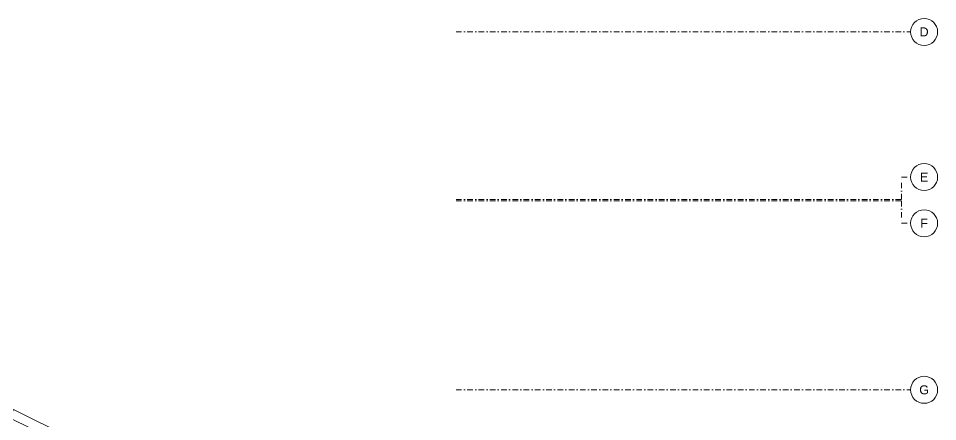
# Model space of a CAD drawing. Header units: metres. Extents: x -13194 to 152406, y -14653 to 29421.
# Drawn here: x 66479 to 70566, y 4699 to 6490 of the extents above; entities that cross this region are included whole.
import ezdxf
from ezdxf.enums import TextEntityAlignment as Align

# ---------------------------------------------------------------- set-up
doc = ezdxf.new("R2010")
doc.units = ezdxf.units.M
doc.header["$LTSCALE"] = 100
doc.header["$MEASUREMENT"] = 0
doc.linetypes.add('DASHDOT2', pattern=[0.5, 0.25, -0.125, 0, -0.125])
doc.layers.get('0').update_dxf_attribs({"color": 9, "lineweight": 9})
for name, color, linetype, lineweight in [('01', 9, 'Continuous', 9), ('06D', 9, 'Continuous', 9), ('21', 9, 'Continuous', 9), ('24', 9, 'DASHDOT2', 9)]:
    doc.layers.add(name, color=color, linetype=linetype, lineweight=lineweight)
doc.styles.add('Arial', font='arial.ttf', dxfattribs={"height": 2.5})

# ---------------------------------------------------------------- blocks, each defined once
blk = doc.blocks.new('0_aks')
at = {"linetype": 'Continuous'}
blk.add_circle((0, 0), 3, dxfattribs=at)
at = {"style": 'Arial'}
blk.add_attdef('AKS', text='', height=2, dxfattribs=at).set_placement((0, 0), align=Align.MIDDLE_CENTER)
blk = doc.blocks.new('p-akslar_yeni')
at = {"layer": '24'}
for points in [[(18840, -2145), (20861, -2145)], [(20821, -2890), (20821, -2790), (20861, -2790)], [(18840, -2890), (20821, -2890)], [(18840, -2895), (20821, -2895)], [(20821, -2895), (20821, -2995), (20861, -2995)], [(18840, -3735), (20861, -3735)]]:
    blk.add_lwpolyline(points, dxfattribs=at)
at = {"layer": '21', "xscale": 20, "yscale": 20, "zscale": 20}
for p, values in [((20921, -2145), {'AKS': 'D'}), ((20921, -2790), {'AKS': 'E'}), ((20921, -2995), {'AKS': 'F'}), ((20921, -3735), {'AKS': 'G'})]:
    blk.add_blockref('0_aks', p, dxfattribs=at).add_auto_attribs(values)
blk = doc.blocks.new('1.bod.mimari.elk')
at = {"layer": '01'}
blk.add_lwpolyline([(10457.8, -3878), (10964.6, -4128.6), (11442.7, -4426.4), (12040, -4815.3), (12040, -4863), (11421.2, -4460.1), (10945.1, -4163.6), (10440.1, -3913.9)], close=True, dxfattribs=at)

msp = doc.modelspace()

# ---------------------------------------------------------------- block references
at = {"layer": '06D'}
msp.add_blockref('1.bod.mimari.elk', (56000, 8630), dxfattribs=at)
at = {"layer": '24'}
msp.add_blockref('p-akslar_yeni', (49585, 8575), dxfattribs=at)

doc.saveas('drawing.dxf')
